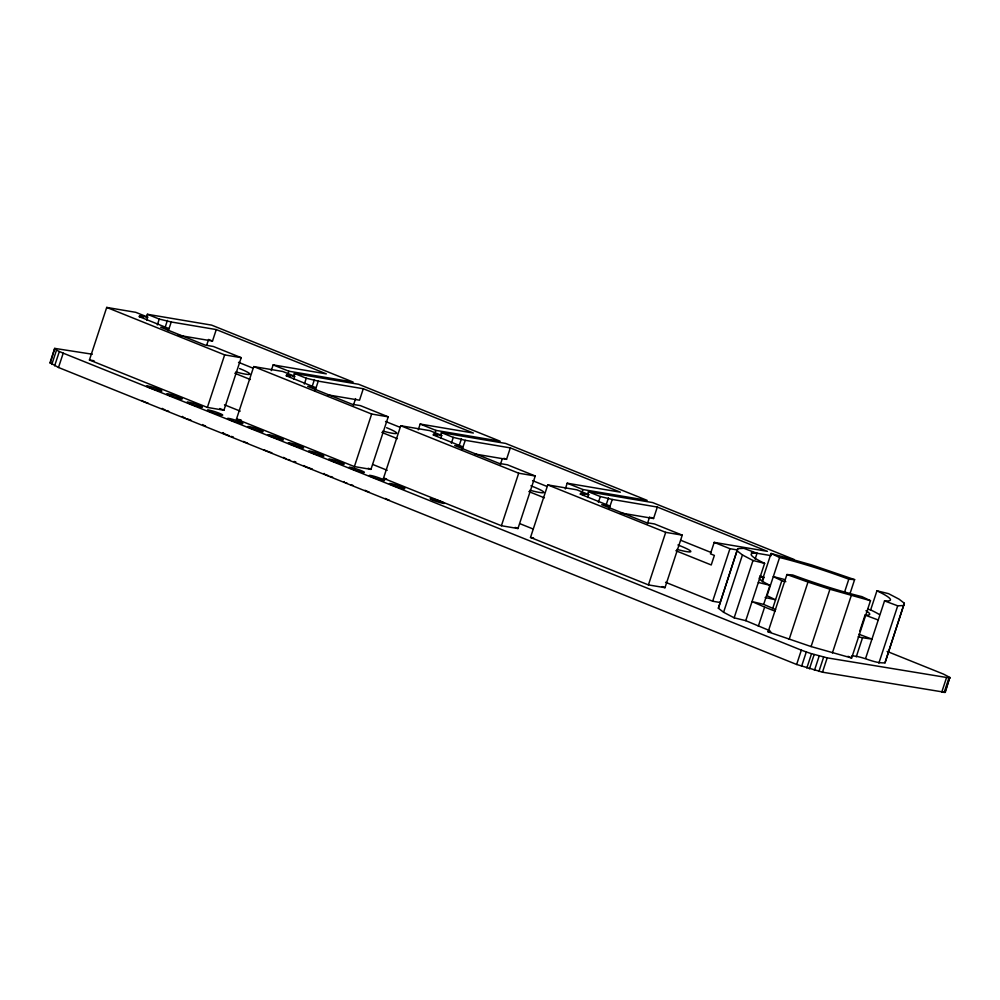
<?xml version="1.0" encoding="UTF-8"?>
<svg xmlns="http://www.w3.org/2000/svg" width="1000" height="1000" viewBox="0 0 1000 1000"><rect width="100%" height="100%" fill="white"/><g stroke="black" fill="none" stroke-linecap="round" stroke-linejoin="round"><path stroke-width="1.5" d="M745.763 620.662L734.15 617.825L723.587 612.275L718.375 608.237L737.7 548.663L743.838 548.337L757.025 553.275A73.275 7.275 18.2 0 0 764.613 563.35L745.763 620.662L769.975 630.763M718.375 608.237L737.7 548.663M851.862 655.9C863.45 656.188 873.6 663.637 885 662.825L904.325 603.25L899.112 599.2L888.55 593.663L876.938 590.812L870.65 609.925A73.275 7.275 18.2 0 1 879.4 614.525M885 662.825L904.325 603.25M92.312 354.225L54.713 348.387L50 362.713L58.5 367.488L796.637 664.475L822.487 672.188L945.288 692.375L949.775 677.4L943.55 674.125L887.125 651.413M50.225 363.363L54.713 348.387M51.8 364.438L56.513 350.1L54.938 349.038M54.625 365.838L59.337 351.512L56.513 350.1M58.5 367.488L63.212 353.162L59.337 351.512M147.662 317.113L139.525 315.738L143.363 317.288L139 316.55L168.912 328.587L160.7 327.212L205.113 345.087L213.388 346.488L241.2 357.675L223.925 410.213L207.375 407.425L89.438 359.975L106.713 307.425L135.775 312.325L147.662 317.113L146.7 320.037M146.4 317.2L147.363 314.288L211.588 325.112L353.1 382.05L288.875 371.225L273.15 364.9L271.275 370.625M157.338 324.9L159.25 319.062L171.225 321.987L216.275 329.575L326.337 373.862L273.15 364.9M165.037 327.6L167.4 320.438M168.4 330.575L171.225 321.987M206.775 344.913L208.575 339.462L212.5 341.037L216.275 329.575M207.375 407.425L224.65 354.888L241.2 357.675M294.688 376.275L286.537 374.9L290.375 376.438L286.012 375.7L315.938 387.738L307.712 386.375L352.137 404.25L360.412 405.637L388.225 416.825L370.95 469.375L354.387 466.587L236.462 419.125L253.738 366.587L282.787 371.488L294.688 376.275L293.725 379.188M287.925 374.15L288.875 371.225M293.425 376.362L294.387 373.438L358.6 384.263L500.125 441.213L435.9 430.387L420.175 424.05L418.288 429.787M304.35 384.062L306.275 378.225L318.25 381.138L363.288 388.738L473.363 433.025L420.175 424.05M312.062 386.763L314.413 379.6M314.95 391.175L318.25 381.138M353.35 405.438L355.588 398.612M363.288 388.738L359.525 400.2L327.987 394.888M354.387 466.587L371.662 414.038L388.225 416.825M441.7 435.425L433.562 434.05L437.4 435.6L433.038 434.862L462.95 446.9L454.738 445.525L499.15 463.4L507.438 464.8L535.237 475.988L517.962 528.525L501.413 525.737L383.475 478.288L400.75 425.75L429.812 430.637L441.7 435.425L440.737 438.35M434.938 433.3L435.9 430.387M440.438 435.513L441.4 432.6L505.625 443.425L647.138 500.363L582.913 489.538L567.2 483.212L565.312 488.95M451.375 443.225L453.288 437.388L465.262 440.3L510.312 447.887L620.375 492.175L567.2 483.212M459.075 445.925L461.438 438.75M462.038 449.7L465.262 440.3M500.363 464.6L502.163 459.137M475.012 454.038L506.538 459.35L510.312 447.887M501.413 525.737L518.688 473.2L535.237 475.988M588.725 494.588L580.575 493.212L584.412 494.75L580.062 494.025L609.975 506.062L601.75 504.688L646.175 522.562L654.45 523.95L682.262 535.15L664.987 587.688L648.425 584.9L530.5 537.45L547.775 484.9L576.825 489.8L588.725 494.588L587.762 497.5M581.962 492.463L582.913 489.538M587.463 494.675L588.425 491.75L652.638 502.575L794.163 559.525L784.987 557.975M598.387 502.375L600.312 496.538L612.288 499.45L657.325 507.05L767.4 551.337L714.212 542.375L710.45 553.837L714.375 555.413L711.237 564.963L675.875 550.737M606.1 505.075L608.45 497.912M609.05 508.862L612.288 499.45M647.387 523.75L649.625 516.925M620.525 512.938L653.562 518.513L657.325 507.05M648.425 584.9L665.7 532.35L682.262 535.15M665.55 582.288L712.663 601.237L729.938 548.7L737.588 549.987M723.587 612.275L742.438 554.963L737.225 550.913M734.15 617.825L753 560.5L742.438 554.963M755.088 559.15L757.025 553.275M762.362 579.925L771.062 553.462L811.612 564.913L854.613 579.625L849.788 594.325M762.487 581.712L763.938 577.3L759.975 575.825M775.662 609.587L763.675 604.4L769.95 585.3A58.113 5.775 18.2 0 1 763.938 577.3M771.062 553.462L779.587 557.513L767.025 595.725L775.55 599.775L765.125 597.487M758.337 626.2L764.625 607.087L752.05 601.562L763.675 604.4M772.65 608.6L781.825 580.675L773.3 576.625A73.275 7.275 18.2 0 1 784.7 579.575M768.088 631.85L786.925 574.538L792.725 574.975A73.275 7.275 18.2 0 0 861.963 596.65L870.475 600.7L851.637 658.012L811.087 646.562L768.088 631.85L770.987 632.075M789.15 639.375L808 582.062L786.925 574.538M796.637 664.475L801.35 650.15L63.212 353.162M801.587 666.287L806.3 651.95L801.35 650.15M811.087 646.562L829.938 589.25L870.475 600.7M806.825 668.037L811.538 653.713L827.2 657.862L950 678.05M809.45 668.863L814.163 654.538M814.475 670.325L819.188 655.987M844.463 592.425L848.812 579.188L854.613 579.625M818.925 671.462L823.637 657.125M822.487 672.188L827.2 657.862M832.4 652.925L851.25 595.6M859.737 631.237L865.05 615.075A58.113 5.775 18.2 0 0 865.962 610.725M856.25 656.862L862.525 637.75L871.963 639.113L858.763 634.188M865.675 658.213L884.525 600.9A73.275 7.275 18.2 0 0 876.938 590.812M878.863 663.138L897.712 605.825L903.85 605.5M941.7 692.288L946.413 677.962M944.137 692.575L948.85 678.238M945.537 690.288L949.775 677.4M177.975 335.213L212.5 341.037M89.438 359.975L94.025 360.75M236.462 419.125L241.05 419.9M383.475 478.288L386.538 478.8M751.35 552.3L771.225 555.662M530.5 537.45L533.562 537.962M712.663 601.237L720.312 602.525M858.15 636.788L862.525 637.75M753 560.5L764.613 563.35M758.337 582.45L769.95 585.3M867.75 609.212L870.65 609.925M808 582.062L829.938 589.25M806.3 651.95L811.538 653.713M884.525 600.9L897.712 605.825M865.05 615.075L878.238 620M764.625 607.087L774.963 611.138M147.363 314.288L159.25 319.062M294.387 373.438L306.275 378.225M441.4 432.6L453.288 437.388M588.425 491.75L600.312 496.538M714.212 542.375L729.938 548.7M503.925 458.3L506.538 459.35M650.938 517.463L653.562 518.513M106.713 307.425L224.65 354.888M253.738 366.587L371.662 414.038M400.75 425.75L518.688 473.2M547.775 484.9L665.7 532.35M238.512 362.325L252.887 368.113M385.525 421.475L399.913 427.262M532.55 480.637L546.925 486.425M681 540.375L711.2 552.525M234.812 373.275L250.375 379.525M381.838 432.425L397.388 438.688M528.85 491.587L544.412 497.837M224.488 404.812L240.2 411.125M372.938 464.538L387.212 470.288M519.95 523.7L532.8 528.875M219.762 408.537L223.925 410.213M368.162 468.25L370.95 469.375M515.188 527.413L517.962 528.525M662.2 586.575L664.987 587.688M847.987 656.287L851.637 658.012M945.062 691.725L945.288 692.375M386.575 427.713A25.263 2.512 18.2 0 1 382.9 431.062M239.562 368.55A25.263 2.512 18.2 0 1 235.875 371.912M530.913 485.812A25.263 2.512 18.2 0 1 543.8 492.413A25.263 2.512 18.2 0 1 529.925 490.225M677.925 544.975A25.263 2.512 18.2 0 1 690.825 551.562A25.263 2.512 18.2 0 1 676.938 549.375M779.587 557.513A73.275 7.275 18.2 0 1 848.812 579.188M781.825 580.675A58.113 5.775 18.2 0 1 785.825 581.675M389.387 500.225A8.088 0.8 18.2 0 1 385.312 498.438M369.137 492.075A8.088 0.8 18.2 0 1 365.075 490.288M352.825 485.275A8.088 0.8 18.2 0 1 350.825 484.625M347.188 483.263A8.088 0.8 18.2 0 1 345.788 482.65M344.35 481.775A8.088 0.8 18.2 0 1 344.387 481.562M332.587 477.137A8.088 0.8 18.2 0 1 330.575 476.475M328.65 475.788A8.088 0.8 18.2 0 1 325.55 474.5M324.588 474A8.088 0.8 18.2 0 1 324.15 473.425M312.325 469.038A8.088 0.8 18.2 0 1 303.837 465.538M295.8 461.912A8.088 0.8 18.2 0 1 294.037 461.45M290.087 460.213A8.088 0.8 18.2 0 1 288.163 459.525M286.438 458.85A8.088 0.8 18.2 0 1 283.6 457.362M271.825 452.788A8.088 0.8 18.2 0 1 263.812 449.65M247.675 443.2A8.088 0.8 18.2 0 1 243.6 441.413M233.312 436.987A8.088 0.8 18.2 0 1 231.363 436.4M229.363 435.75A8.088 0.8 18.2 0 1 223.475 432.663M205.55 426.012A8.088 0.8 18.2 0 1 204.163 425.4M203.188 424.888A8.088 0.8 18.2 0 1 202.712 424.525M190.875 420.112A8.088 0.8 18.2 0 1 186.938 418.762M185.225 418.088A8.088 0.8 18.2 0 1 182.438 416.4M168.663 411.2A8.088 0.8 18.2 0 1 166.737 410.513M165.012 409.837A8.088 0.8 18.2 0 1 162.175 408.35M148.325 403.312A8.088 0.8 18.2 0 1 146.4 402.625L144.688 401.95A8.088 0.8 18.2 0 1 141.85 400.462M151.113 388.3L149.4 387.625A8.088 0.8 18.2 0 1 150.787 386.662A8.088 0.8 18.2 0 1 161.887 391.012A8.088 0.8 18.2 0 1 151.113 388.3M433 500.213A7.538 0.75 18.2 0 0 444.412 503.387A7.538 0.75 18.2 0 0 434.475 499.338A7.538 0.75 18.2 0 0 433 500.213M392.388 485.225A8.088 0.8 18.2 0 0 404.787 488.725A8.088 0.8 18.2 0 0 394.387 484.425A8.088 0.8 18.2 0 0 392.388 485.225M372.137 477.075A8.088 0.8 18.2 0 0 384.538 480.575A8.088 0.8 18.2 0 0 374.15 476.287A8.088 0.8 18.2 0 0 372.137 477.075M351.9 468.925A8.088 0.8 18.2 0 0 364.288 472.438A8.088 0.8 18.2 0 0 353.9 468.137A8.088 0.8 18.2 0 0 351.9 468.925M331.65 460.788A8.088 0.8 18.2 0 0 344.05 464.288A8.088 0.8 18.2 0 0 333.663 459.988A8.088 0.8 18.2 0 0 331.65 460.788M311.388 452.688A8.088 0.8 18.2 0 0 323.787 456.188A8.088 0.8 18.2 0 0 313.4 451.9A8.088 0.8 18.2 0 0 311.388 452.688M291.15 444.513A8.088 0.8 18.2 0 0 303.55 448.013A8.088 0.8 18.2 0 0 293.163 443.725A8.088 0.8 18.2 0 0 291.15 444.513M270.887 436.438A8.088 0.8 18.2 0 0 283.288 439.938A8.088 0.8 18.2 0 0 272.9 435.65A8.088 0.8 18.2 0 0 270.887 436.438M250.675 428.2A8.088 0.8 18.2 0 0 263.075 431.7A8.088 0.8 18.2 0 0 252.675 427.413A8.088 0.8 18.2 0 0 250.675 428.2M230.425 420.05A8.088 0.8 18.2 0 0 242.825 423.55A8.088 0.8 18.2 0 0 232.438 419.263A8.088 0.8 18.2 0 0 230.425 420.05M210.263 411.675A8.088 0.8 18.2 0 0 222.662 415.175A8.088 0.8 18.2 0 0 212.262 410.887A8.088 0.8 18.2 0 0 210.263 411.675M189.938 403.762A8.088 0.8 18.2 0 0 202.338 407.262A8.088 0.8 18.2 0 0 191.95 402.975A8.088 0.8 18.2 0 0 189.938 403.762M169.725 395.513A8.088 0.8 18.2 0 0 182.125 399.012A8.088 0.8 18.2 0 0 171.737 394.712A8.088 0.8 18.2 0 0 169.725 395.513"/></g></svg>
